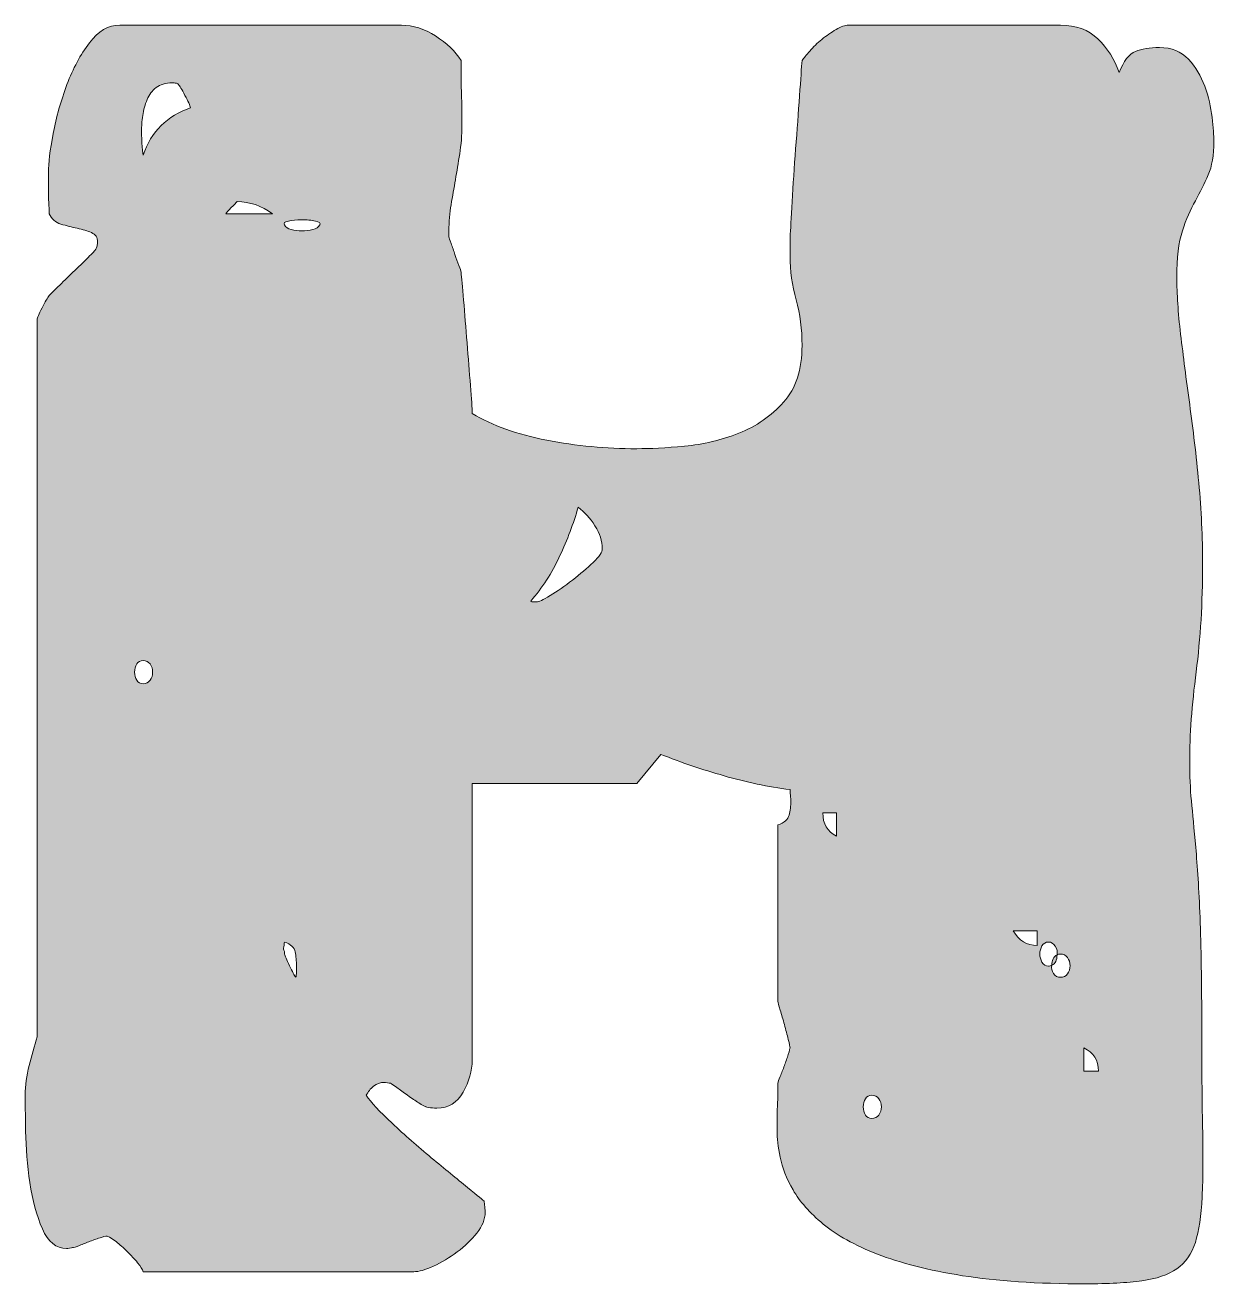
# Model space of a CAD drawing. Header units: inches. Extents: x 148 to 931, y -935 to -145.
# Drawn here: x 322.1 to 473.4, y -306.5 to -146.1 of the extents above; entities that cross this region are included whole.
import ezdxf

# ---------------------------------------------------------------- set-up
doc = ezdxf.new("R2010")
doc.units = ezdxf.units.IN
doc.header["$MEASUREMENT"] = 0
doc.layers.add('Layer 1', color=7, linetype='Continuous')

# ---------------------------------------------------------------- blocks, each defined once
blk = doc.blocks.new('block 6')
at = {"layer": 'Layer 1', "true_color": 0x040404}
h = blk.add_hatch(color=18, dxfattribs=at)
h.dxf.hatch_style = 2
edge = h.paths.add_edge_path()
edge.add_spline(control_points=[(367.82, -280.83), (367.3, -280.83), (366.85, -281), (366.45, -281.33), (366.04, -281.65), (365.73, -282.04), (365.51, -282.48), (366.1, -283.36), (367.19, -284.55), (368.8, -286.04), (370.41, -287.54), (372.07, -289), (373.79, -290.43), (375.51, -291.86), (377.05, -293.12), (378.4, -294.21), (379.75, -295.31), (380.47, -295.9), (380.54, -295.97), (380.54, -296.12), (380.56, -296.35), (380.6, -296.68), (380.63, -297.01), (380.65, -297.25), (380.65, -297.4), (380.65, -298.27), (380.3, -299.15), (379.61, -300.03), (378.91, -300.91), (378.07, -301.71), (377.09, -302.44), (376.1, -303.17), (375.09, -303.77), (374.07, -304.25), (373.04, -304.73), (372.2, -304.96), (371.55, -304.96), (371.55, -304.96), (337.1, -304.96), (337.1, -304.96), (337.03, -304.67), (336.79, -304.29), (336.39, -303.81), (335.99, -303.34), (335.55, -302.86), (335.08, -302.39), (334.6, -301.91), (334.12, -301.49), (333.65, -301.12), (333.17, -300.76), (332.83, -300.54), (332.61, -300.47), (332.53, -300.4), (332.26, -300.43), (331.79, -300.58), (331.31, -300.72), (330.83, -300.89), (330.36, -301.07), (329.88, -301.25), (329.43, -301.44), (328.99, -301.62), (328.55, -301.8), (328.26, -301.89), (328.11, -301.89), (328.04, -301.89), (327.91, -301.91), (327.73, -301.95), (327.54, -301.99), (327.41, -302), (327.34, -302), (326.03, -302), (325, -301.16), (324.27, -299.48), (323.54, -297.8), (323.01, -295.84), (322.68, -293.61), (322.35, -291.38), (322.17, -289.19), (322.13, -287.03), (322.1, -284.87), (322.08, -283.36), (322.08, -282.48), (322.08, -281.23), (322.24, -279.97), (322.57, -278.69), (322.9, -277.41), (323.25, -276.19), (323.61, -275.02), (323.61, -275.02), (323.61, -183.65), (323.61, -183.65), (323.61, -183.43), (323.81, -182.94), (324.22, -182.17), (324.62, -181.4), (324.93, -180.87), (325.15, -180.58), (325.29, -180.43), (325.66, -180.07), (326.25, -179.48), (326.83, -178.9), (327.47, -178.28), (328.16, -177.62), (328.86, -176.96), (329.5, -176.34), (330.08, -175.75), (330.67, -175.17), (331, -174.8), (331.07, -174.66), (331.14, -174.59), (331.2, -174.46), (331.24, -174.27), (331.27, -174.09), (331.29, -173.93), (331.29, -173.78), (331.29, -173.2), (331.03, -172.79), (330.52, -172.57), (330.01, -172.35), (329.41, -172.17), (328.71, -172.02), (328.02, -171.88), (327.32, -171.69), (326.63, -171.48), (325.93, -171.26), (325.44, -170.82), (325.15, -170.16), (325.15, -169.94), (325.13, -169.59), (325.09, -169.12), (325.06, -168.64), (325.04, -168.11), (325.04, -167.53), (325.04, -166.94), (325.04, -166.41), (325.04, -165.94), (325.04, -165.46), (325.04, -165.11), (325.04, -164.89), (325.04, -163.73), (325.24, -162.08), (325.64, -159.96), (326.04, -157.84), (326.63, -155.75), (327.4, -153.71), (328.16, -151.66), (329.11, -149.89), (330.25, -148.39), (331.38, -146.89), (332.68, -146.14), (334.14, -146.14), (334.14, -146.14), (370.01, -146.14), (370.01, -146.14), (371.47, -146.14), (372.92, -146.6), (374.34, -147.51), (375.77, -148.43), (376.85, -149.47), (377.58, -150.63), (377.58, -150.93), (377.58, -151.48), (377.58, -152.28), (377.58, -153.09), (377.6, -153.93), (377.63, -154.8), (377.67, -155.68), (377.69, -156.5), (377.69, -157.27), (377.69, -158.04), (377.69, -158.57), (377.69, -158.86), (377.69, -160.18), (377.6, -161.4), (377.41, -162.54), (377.23, -163.67), (377.05, -164.77), (376.87, -165.83), (376.68, -166.89), (376.5, -167.95), (376.32, -169.01), (376.13, -170.07), (376.04, -171.18), (376.04, -172.35), (376.04, -172.35), (376.04, -173.12), (376.04, -173.12), (376.04, -173.2), (376.13, -173.47), (376.32, -173.94), (376.5, -174.42), (376.66, -174.89), (376.81, -175.37), (376.96, -175.85), (377.12, -176.3), (377.3, -176.74), (377.49, -177.18), (377.58, -177.47), (377.58, -177.62), (377.65, -178.28), (377.76, -179.47), (377.91, -181.18), (378.05, -182.9), (378.2, -184.71), (378.35, -186.61), (378.49, -188.52), (378.64, -190.32), (378.79, -192.04), (378.93, -193.76), (379, -194.95), (379, -195.61), (381.56, -197.14), (384.72, -198.28), (388.49, -199.01), (392.26, -199.74), (396.08, -200.1), (399.95, -200.1), (401.64, -200.1), (403.67, -199.99), (406.04, -199.78), (408.42, -199.55), (410.72, -199.01), (412.95, -198.13), (415.18, -197.25), (417.08, -195.93), (418.66, -194.18), (420.23, -192.43), (421.01, -190.01), (421.01, -186.94), (421.01, -184.9), (420.76, -182.96), (420.25, -181.13), (419.73, -179.3), (419.48, -177.44), (419.48, -175.53), (419.48, -175.53), (419.48, -173.12), (419.48, -173.12), (419.55, -172.24), (419.64, -170.74), (419.75, -168.62), (419.86, -166.5), (420.01, -164.25), (420.19, -161.88), (420.37, -159.5), (420.54, -157.25), (420.69, -155.13), (420.83, -153.01), (420.94, -151.51), (421.01, -150.63), (421.23, -150.34), (421.56, -149.94), (422, -149.43), (422.44, -148.92), (422.95, -148.43), (423.54, -147.95), (424.12, -147.47), (424.72, -147.05), (425.35, -146.69), (425.97, -146.32), (426.5, -146.14), (426.94, -146.14), (426.94, -146.14), (453.92, -146.14), (453.92, -146.14), (455.89, -146.14), (457.48, -146.72), (458.69, -147.89), (459.9, -149.06), (460.79, -150.49), (461.38, -152.17), (461.96, -150.71), (462.66, -149.81), (463.46, -149.48), (464.27, -149.15), (465.29, -148.99), (466.53, -148.99), (468.07, -148.99), (469.29, -149.48), (470.21, -150.47), (471.12, -151.46), (471.82, -152.61), (472.29, -153.93), (472.77, -155.24), (473.08, -156.56), (473.22, -157.88), (473.37, -159.19), (473.44, -160.22), (473.44, -160.95), (473.44, -162.7), (473.21, -164.13), (472.73, -165.22), (472.25, -166.32), (471.71, -167.42), (471.09, -168.51), (470.46, -169.61), (469.92, -170.89), (469.44, -172.35), (468.96, -173.82), (468.73, -175.79), (468.73, -178.28), (468.73, -180.32), (468.89, -182.74), (469.22, -185.52), (469.55, -188.3), (469.93, -191.27), (470.37, -194.45), (470.81, -197.64), (471.2, -200.96), (471.53, -204.44), (471.85, -207.91), (472.02, -211.37), (472.02, -214.8), (472.02, -219.7), (471.74, -224.27), (471.2, -228.51), (470.65, -232.75), (470.37, -236.59), (470.37, -240.03), (470.37, -241.71), (470.44, -243.36), (470.59, -244.97), (470.74, -246.57), (470.92, -248.55), (471.14, -250.89), (471.36, -253.23), (471.54, -256.21), (471.69, -259.83), (471.83, -263.45), (471.91, -268.15), (471.91, -273.92), (471.91, -278.82), (471.94, -283.03), (472.02, -286.54), (472.09, -290.05), (472.07, -293.01), (471.96, -295.42), (471.85, -297.83), (471.56, -299.77), (471.09, -301.23), (470.61, -302.7), (469.82, -303.81), (468.73, -304.58), (467.63, -305.35), (466.15, -305.86), (464.29, -306.12), (462.42, -306.37), (460.02, -306.5), (457.1, -306.5), (450.96, -306.5), (445.73, -306.15), (441.42, -305.46), (437.1, -304.76), (433.5, -303.85), (430.61, -302.72), (427.72, -301.58), (425.42, -300.3), (423.7, -298.88), (421.98, -297.45), (420.7, -296.01), (419.86, -294.54), (419.02, -293.08), (418.47, -291.69), (418.22, -290.38), (417.96, -289.06), (417.83, -287.93), (417.83, -286.98), (417.83, -286.61), (417.83, -286.1), (417.83, -285.44), (417.83, -284.78), (417.85, -284.12), (417.89, -283.46), (417.93, -282.81), (417.94, -282.24), (417.94, -281.77), (417.94, -281.29), (417.94, -281.02), (417.94, -280.94), (417.94, -280.8), (418.03, -280.5), (418.22, -280.07), (418.4, -279.63), (418.58, -279.17), (418.76, -278.69), (418.95, -278.22), (419.11, -277.74), (419.26, -277.27), (419.41, -276.79), (419.48, -276.52), (419.48, -276.44), (419.48, -276.3), (419.41, -275.93), (419.26, -275.35), (419.11, -274.76), (418.95, -274.14), (418.76, -273.48), (418.58, -272.82), (418.4, -272.21), (418.22, -271.62), (418.03, -271.04), (417.94, -270.67), (417.94, -270.52), (417.94, -270.52), (417.94, -248.04), (417.94, -248.04), (418.75, -247.75), (419.22, -247.32), (419.37, -246.78), (419.51, -246.23), (419.59, -245.62), (419.59, -244.97), (419.59, -244.82), (419.57, -244.58), (419.53, -244.25), (419.5, -243.92), (419.48, -243.69), (419.48, -243.54), (416.7, -243.17), (413.9, -242.59), (411.09, -241.78), (408.27, -240.98), (405.58, -240.07), (403.03, -239.04), (403.03, -239.04), (399.95, -242.77), (399.95, -242.77), (399.95, -242.77), (379, -242.77), (379, -242.77), (379, -242.77), (379, -277.98), (379, -277.98), (379, -279.37), (378.62, -280.74), (377.85, -282.09), (377.09, -283.45), (375.97, -284.12), (374.51, -284.12), (374.36, -284.12), (374.09, -284.11), (373.69, -284.07), (373.28, -284.03), (373.08, -283.98), (373.08, -283.9), (372.93, -283.9), (372.64, -283.76), (372.2, -283.46), (371.77, -283.17), (371.29, -282.85), (370.78, -282.48), (370.26, -282.11), (369.81, -281.78), (369.41, -281.49), (369, -281.2), (368.73, -281.02), (368.58, -280.94), (368.51, -280.94), (368.38, -280.93), (368.2, -280.89), (368.02, -280.85), (367.89, -280.83), (367.82, -280.83)], knot_values=[0, 0, 0, 0, 1, 1, 1, 2, 2, 2, 3, 3, 3, 4, 4, 4, 5, 5, 5, 6, 6, 6, 7, 7, 7, 8, 8, 8, 9, 9, 9, 10, 10, 10, 11, 11, 11, 12, 12, 12, 13, 13, 13, 14, 14, 14, 15, 15, 15, 16, 16, 16, 17, 17, 17, 18, 18, 18, 19, 19, 19, 20, 20, 20, 21, 21, 21, 22, 22, 22, 23, 23, 23, 24, 24, 24, 25, 25, 25, 26, 26, 26, 27, 27, 27, 28, 28, 28, 29, 29, 29, 30, 30, 30, 31, 31, 31, 32, 32, 32, 33, 33, 33, 34, 34, 34, 35, 35, 35, 36, 36, 36, 37, 37, 37, 38, 38, 38, 39, 39, 39, 40, 40, 40, 41, 41, 41, 42, 42, 42, 43, 43, 43, 44, 44, 44, 45, 45, 45, 46, 46, 46, 47, 47, 47, 48, 48, 48, 49, 49, 49, 50, 50, 50, 51, 51, 51, 52, 52, 52, 53, 53, 53, 54, 54, 54, 55, 55, 55, 56, 56, 56, 57, 57, 57, 58, 58, 58, 59, 59, 59, 60, 60, 60, 61, 61, 61, 62, 62, 62, 63, 63, 63, 64, 64, 64, 65, 65, 65, 66, 66, 66, 67, 67, 67, 68, 68, 68, 69, 69, 69, 70, 70, 70, 71, 71, 71, 72, 72, 72, 73, 73, 73, 74, 74, 74, 75, 75, 75, 76, 76, 76, 77, 77, 77, 78, 78, 78, 79, 79, 79, 80, 80, 80, 81, 81, 81, 82, 82, 82, 83, 83, 83, 84, 84, 84, 85, 85, 85, 86, 86, 86, 87, 87, 87, 88, 88, 88, 89, 89, 89, 90, 90, 90, 91, 91, 91, 92, 92, 92, 93, 93, 93, 94, 94, 94, 95, 95, 95, 96, 96, 96, 97, 97, 97, 98, 98, 98, 99, 99, 99, 100, 100, 100, 101, 101, 101, 102, 102, 102, 103, 103, 103, 104, 104, 104, 105, 105, 105, 106, 106, 106, 107, 107, 107, 108, 108, 108, 109, 109, 109, 110, 110, 110, 111, 111, 111, 112, 112, 112, 113, 113, 113, 114, 114, 114, 115, 115, 115, 116, 116, 116, 117, 117, 117, 118, 118, 118, 119, 119, 119, 120, 120, 120, 121, 121, 121, 122, 122, 122, 123, 123, 123, 124, 124, 124, 125, 125, 125, 126, 126, 126, 127, 127, 127, 128, 128, 128, 129, 129, 129, 130, 130, 130, 131, 131, 131, 132, 132, 132, 133, 133, 133, 134, 134, 134, 135, 135, 135, 136, 136, 136, 137, 137, 137, 138, 138, 138, 139, 139, 139, 140, 140, 140, 141, 141, 141, 142, 142, 142, 143, 143, 143, 144, 144, 144, 145, 145, 145, 146, 146, 146, 147, 147, 147, 148, 148, 148, 149, 149, 149, 150, 150, 150, 151, 151, 151, 152, 152, 152, 153, 153, 153, 154, 154, 154, 154], degree=3, periodic=1)
edge = h.paths.add_edge_path()
edge.add_spline(control_points=[(337.1, -230.05), (337.47, -230.05), (337.76, -229.9), (337.98, -229.61), (338.2, -229.32), (338.31, -228.97), (338.31, -228.57), (338.31, -228.17), (338.2, -227.82), (337.98, -227.52), (337.76, -227.23), (337.47, -227.09), (337.1, -227.09), (336.74, -227.09), (336.46, -227.23), (336.28, -227.52), (336.1, -227.82), (336.01, -228.17), (336.01, -228.57), (336.01, -228.97), (336.1, -229.32), (336.28, -229.61), (336.46, -229.9), (336.74, -230.05), (337.1, -230.05)], knot_values=[0, 0, 0, 0, 1, 1, 1, 2, 2, 2, 3, 3, 3, 4, 4, 4, 5, 5, 5, 6, 6, 6, 7, 7, 7, 8, 8, 8, 8], degree=3, periodic=1)
edge = h.paths.add_edge_path()
edge.add_spline(control_points=[(336.89, -159.63), (336.89, -159.85), (336.9, -160.34), (336.94, -161.11), (336.98, -161.88), (337.03, -162.41), (337.1, -162.7), (338.13, -159.7), (340.14, -157.69), (343.14, -156.67), (343.06, -156.38), (342.82, -155.84), (342.42, -155.08), (342.02, -154.31), (341.75, -153.85), (341.6, -153.71), (341.6, -153.64), (341.51, -153.58), (341.33, -153.54), (341.14, -153.51), (340.98, -153.49), (340.83, -153.49), (339.96, -153.49), (339.26, -153.69), (338.75, -154.09), (338.24, -154.49), (337.85, -155.01), (337.6, -155.63), (337.34, -156.25), (337.16, -156.93), (337.05, -157.65), (336.94, -158.39), (336.89, -159.04), (336.89, -159.63)], knot_values=[0, 0, 0, 0, 1, 1, 1, 2, 2, 2, 3, 3, 3, 4, 4, 4, 5, 5, 5, 6, 6, 6, 7, 7, 7, 8, 8, 8, 9, 9, 9, 10, 10, 10, 11, 11, 11, 11], degree=3, periodic=1)
edge = h.paths.add_edge_path()
edge.add_spline(control_points=[(353.56, -170.16), (352.17, -169.14), (350.67, -168.62), (349.06, -168.62), (348.91, -168.77), (348.66, -169.03), (348.29, -169.39), (347.92, -169.76), (347.71, -170.01), (347.63, -170.16), (347.63, -170.16), (353.56, -170.16), (353.56, -170.16)], knot_values=[0, 0, 0, 0, 1, 1, 1, 2, 2, 2, 3, 3, 3, 4, 4, 4, 4], degree=3, periodic=1)
edge = h.paths.add_edge_path()
edge.add_spline(control_points=[(354.98, -263.72), (354.98, -263.94), (355.02, -264.09), (355.09, -264.16), (355.09, -264.31), (355.09, -264.42), (355.09, -264.49), (355.17, -264.71), (355.38, -265.2), (355.75, -265.97), (356.12, -266.74), (356.37, -267.23), (356.52, -267.45), (356.59, -267.31), (356.63, -267.07), (356.63, -266.74), (356.63, -266.41), (356.63, -266.17), (356.63, -266.03), (356.63, -265.37), (356.57, -264.76), (356.46, -264.22), (356.36, -263.67), (355.9, -263.25), (355.09, -262.95), (355.09, -263.03), (355.07, -263.16), (355.04, -263.34), (355, -263.52), (354.98, -263.65), (354.98, -263.72)], knot_values=[0, 0, 0, 0, 1, 1, 1, 2, 2, 2, 3, 3, 3, 4, 4, 4, 5, 5, 5, 6, 6, 6, 7, 7, 7, 8, 8, 8, 9, 9, 9, 10, 10, 10, 10], degree=3, periodic=1)
edge = h.paths.add_edge_path()
edge.add_spline(control_points=[(359.59, -171.59), (359.74, -171.37), (359.55, -171.2), (359.04, -171.09), (358.53, -170.98), (357.94, -170.93), (357.29, -170.93), (356.63, -170.93), (356.06, -170.98), (355.59, -171.09), (355.11, -171.2), (354.94, -171.37), (355.09, -171.59), (355.24, -171.88), (355.53, -172.08), (355.97, -172.19), (356.41, -172.3), (356.85, -172.35), (357.29, -172.35), (357.8, -172.35), (358.27, -172.3), (358.71, -172.19), (359.15, -172.08), (359.44, -171.88), (359.59, -171.59)], knot_values=[0, 0, 0, 0, 1, 1, 1, 2, 2, 2, 3, 3, 3, 4, 4, 4, 5, 5, 5, 6, 6, 6, 7, 7, 7, 8, 8, 8, 8], degree=3, periodic=1)
edge = h.paths.add_edge_path()
edge.add_spline(control_points=[(392.5, -207.56), (391.91, -209.61), (391.12, -211.69), (390.14, -213.81), (389.15, -215.94), (387.92, -217.84), (386.46, -219.52), (386.53, -219.59), (386.66, -219.63), (386.85, -219.63), (387.03, -219.63), (387.16, -219.63), (387.23, -219.63), (387.45, -219.63), (388.02, -219.35), (388.93, -218.81), (389.84, -218.26), (390.79, -217.6), (391.78, -216.83), (392.77, -216.06), (393.65, -215.31), (394.42, -214.58), (395.18, -213.85), (395.57, -213.27), (395.57, -212.83), (395.57, -211.88), (395.26, -210.91), (394.64, -209.92), (394.01, -208.93), (393.3, -208.15), (392.5, -207.56)], knot_values=[0, 0, 0, 0, 1, 1, 1, 2, 2, 2, 3, 3, 3, 4, 4, 4, 5, 5, 5, 6, 6, 6, 7, 7, 7, 8, 8, 8, 9, 9, 9, 10, 10, 10, 10], degree=3, periodic=1)
edge = h.paths.add_edge_path()
edge.add_spline(control_points=[(423.65, -246.5), (423.65, -247.89), (424.23, -248.88), (425.4, -249.46), (425.4, -249.46), (425.4, -246.5), (425.4, -246.5), (425.4, -246.5), (423.65, -246.5), (423.65, -246.5)], knot_values=[0, 0, 0, 0, 1, 1, 1, 2, 2, 2, 3, 3, 3, 3], degree=3, periodic=1)
edge = h.paths.add_edge_path()
edge.add_spline(control_points=[(429.9, -282.48), (429.53, -282.48), (429.26, -282.62), (429.08, -282.92), (428.89, -283.21), (428.8, -283.56), (428.8, -283.96), (428.8, -284.36), (428.89, -284.71), (429.08, -285), (429.26, -285.29), (429.53, -285.44), (429.9, -285.44), (430.26, -285.44), (430.56, -285.29), (430.78, -285), (431, -284.71), (431.11, -284.36), (431.11, -283.96), (431.11, -283.56), (431, -283.21), (430.78, -282.92), (430.56, -282.62), (430.26, -282.48), (429.9, -282.48)], knot_values=[0, 0, 0, 0, 1, 1, 1, 2, 2, 2, 3, 3, 3, 4, 4, 4, 5, 5, 5, 6, 6, 6, 7, 7, 7, 8, 8, 8, 8], degree=3, periodic=1)
edge = h.paths.add_edge_path()
edge.add_spline(control_points=[(450.96, -261.53), (450.96, -261.53), (447.89, -261.53), (447.89, -261.53), (448.62, -262.77), (449.64, -263.39), (450.96, -263.39), (450.96, -263.39), (450.96, -261.53), (450.96, -261.53)], knot_values=[0, 0, 0, 0, 1, 1, 1, 2, 2, 2, 3, 3, 3, 3], degree=3, periodic=1)
edge = h.paths.add_edge_path()
edge.add_spline(control_points=[(452.82, -265.92), (452.75, -266.28), (452.82, -266.63), (453.04, -266.96), (453.26, -267.29), (453.55, -267.45), (453.92, -267.45), (454.29, -267.45), (454.58, -267.31), (454.8, -267.01), (455.02, -266.72), (455.13, -266.37), (455.13, -265.97), (455.13, -265.57), (455.02, -265.22), (454.8, -264.93), (454.58, -264.64), (454.29, -264.49), (453.92, -264.49), (453.7, -264.49), (453.55, -264.53), (453.48, -264.6), (453.55, -264.23), (453.48, -263.87), (453.26, -263.5), (453.04, -263.14), (452.75, -262.95), (452.39, -262.95), (452.02, -262.95), (451.74, -263.12), (451.56, -263.45), (451.38, -263.78), (451.29, -264.13), (451.29, -264.49), (451.29, -264.86), (451.38, -265.2), (451.56, -265.53), (451.74, -265.86), (452.02, -266.03), (452.39, -266.03), (452.46, -266.03), (452.53, -266.01), (452.6, -265.97), (452.68, -265.94), (452.75, -265.92), (452.82, -265.92)], knot_values=[0, 0, 0, 0, 1, 1, 1, 2, 2, 2, 3, 3, 3, 4, 4, 4, 5, 5, 5, 6, 6, 6, 7, 7, 7, 8, 8, 8, 9, 9, 9, 10, 10, 10, 11, 11, 11, 12, 12, 12, 13, 13, 13, 14, 14, 14, 15, 15, 15, 15], degree=3, periodic=1)
edge = h.paths.add_edge_path()
edge.add_spline(control_points=[(453.48, -264.6), (453.48, -265.26), (453.26, -265.7), (452.82, -265.92), (452.82, -265.62), (452.88, -265.35), (452.99, -265.09), (453.1, -264.84), (453.26, -264.67), (453.48, -264.6)], knot_values=[0, 0, 0, 0, 1, 1, 1, 2, 2, 2, 3, 3, 3, 3], degree=3, periodic=1)
edge = h.paths.add_edge_path()
edge.add_spline(control_points=[(458.75, -279.41), (458.75, -278.02), (458.12, -277.03), (456.88, -276.44), (456.88, -276.44), (456.88, -279.41), (456.88, -279.41), (456.88, -279.41), (458.75, -279.41), (458.75, -279.41)], knot_values=[0, 0, 0, 0, 1, 1, 1, 2, 2, 2, 3, 3, 3, 3], degree=3, periodic=1)
at = {"layer": 'Layer 1', "lineweight": 0}
for points, knots in [([(367.82, -280.83), (367.3, -280.83), (366.85, -281), (366.45, -281.33), (366.04, -281.65), (365.73, -282.04), (365.51, -282.48), (366.1, -283.36), (367.19, -284.55), (368.8, -286.04), (370.41, -287.54), (372.07, -289), (373.79, -290.43), (375.51, -291.86), (377.05, -293.12), (378.4, -294.21), (379.75, -295.31), (380.47, -295.9), (380.54, -295.97), (380.54, -296.12), (380.56, -296.35), (380.6, -296.68), (380.63, -297.01), (380.65, -297.25), (380.65, -297.4), (380.65, -298.27), (380.3, -299.15), (379.61, -300.03), (378.91, -300.91), (378.07, -301.71), (377.09, -302.44), (376.1, -303.17), (375.09, -303.77), (374.07, -304.25), (373.04, -304.73), (372.2, -304.96), (371.55, -304.96), (371.55, -304.96), (337.1, -304.96), (337.1, -304.96), (337.03, -304.67), (336.79, -304.29), (336.39, -303.81), (335.99, -303.34), (335.55, -302.86), (335.08, -302.39), (334.6, -301.91), (334.12, -301.49), (333.65, -301.12), (333.17, -300.76), (332.83, -300.54), (332.61, -300.47), (332.53, -300.4), (332.26, -300.43), (331.79, -300.58), (331.31, -300.72), (330.83, -300.89), (330.36, -301.07), (329.88, -301.25), (329.43, -301.44), (328.99, -301.62), (328.55, -301.8), (328.26, -301.89), (328.11, -301.89), (328.04, -301.89), (327.91, -301.91), (327.73, -301.95), (327.54, -301.99), (327.41, -302), (327.34, -302), (326.03, -302), (325, -301.16), (324.27, -299.48), (323.54, -297.8), (323.01, -295.84), (322.68, -293.61), (322.35, -291.38), (322.17, -289.19), (322.13, -287.03), (322.1, -284.87), (322.08, -283.36), (322.08, -282.48), (322.08, -281.23), (322.24, -279.97), (322.57, -278.69), (322.9, -277.41), (323.25, -276.19), (323.61, -275.02), (323.61, -275.02), (323.61, -183.65), (323.61, -183.65), (323.61, -183.43), (323.81, -182.94), (324.22, -182.17), (324.62, -181.4), (324.93, -180.87), (325.15, -180.58), (325.29, -180.43), (325.66, -180.07), (326.25, -179.48), (326.83, -178.9), (327.47, -178.28), (328.16, -177.62), (328.86, -176.96), (329.5, -176.34), (330.08, -175.75), (330.67, -175.17), (331, -174.8), (331.07, -174.66), (331.14, -174.59), (331.2, -174.46), (331.24, -174.27), (331.27, -174.09), (331.29, -173.93), (331.29, -173.78), (331.29, -173.2), (331.03, -172.79), (330.52, -172.57), (330.01, -172.35), (329.41, -172.17), (328.71, -172.02), (328.02, -171.88), (327.32, -171.69), (326.63, -171.48), (325.93, -171.26), (325.44, -170.82), (325.15, -170.16), (325.15, -169.94), (325.13, -169.59), (325.09, -169.12), (325.06, -168.64), (325.04, -168.11), (325.04, -167.53), (325.04, -166.94), (325.04, -166.41), (325.04, -165.94), (325.04, -165.46), (325.04, -165.11), (325.04, -164.89), (325.04, -163.73), (325.24, -162.08), (325.64, -159.96), (326.04, -157.84), (326.63, -155.75), (327.4, -153.71), (328.16, -151.66), (329.11, -149.89), (330.25, -148.39), (331.38, -146.89), (332.68, -146.14), (334.14, -146.14), (334.14, -146.14), (370.01, -146.14), (370.01, -146.14), (371.47, -146.14), (372.92, -146.6), (374.34, -147.51), (375.77, -148.43), (376.85, -149.47), (377.58, -150.63), (377.58, -150.93), (377.58, -151.48), (377.58, -152.28), (377.58, -153.09), (377.6, -153.93), (377.63, -154.8), (377.67, -155.68), (377.69, -156.5), (377.69, -157.27), (377.69, -158.04), (377.69, -158.57), (377.69, -158.86), (377.69, -160.18), (377.6, -161.4), (377.41, -162.54), (377.23, -163.67), (377.05, -164.77), (376.87, -165.83), (376.68, -166.89), (376.5, -167.95), (376.32, -169.01), (376.13, -170.07), (376.04, -171.18), (376.04, -172.35), (376.04, -172.35), (376.04, -173.12), (376.04, -173.12), (376.04, -173.2), (376.13, -173.47), (376.32, -173.94), (376.5, -174.42), (376.66, -174.89), (376.81, -175.37), (376.96, -175.85), (377.12, -176.3), (377.3, -176.74), (377.49, -177.18), (377.58, -177.47), (377.58, -177.62), (377.65, -178.28), (377.76, -179.47), (377.91, -181.18), (378.05, -182.9), (378.2, -184.71), (378.35, -186.61), (378.49, -188.52), (378.64, -190.32), (378.79, -192.04), (378.93, -193.76), (379, -194.95), (379, -195.61), (381.56, -197.14), (384.72, -198.28), (388.49, -199.01), (392.26, -199.74), (396.08, -200.1), (399.95, -200.1), (401.64, -200.1), (403.67, -199.99), (406.04, -199.78), (408.42, -199.55), (410.72, -199.01), (412.95, -198.13), (415.18, -197.25), (417.08, -195.93), (418.66, -194.18), (420.23, -192.43), (421.01, -190.01), (421.01, -186.94), (421.01, -184.9), (420.76, -182.96), (420.25, -181.13), (419.73, -179.3), (419.48, -177.44), (419.48, -175.53), (419.48, -175.53), (419.48, -173.12), (419.48, -173.12), (419.55, -172.24), (419.64, -170.74), (419.75, -168.62), (419.86, -166.5), (420.01, -164.25), (420.19, -161.88), (420.37, -159.5), (420.54, -157.25), (420.69, -155.13), (420.83, -153.01), (420.94, -151.51), (421.01, -150.63), (421.23, -150.34), (421.56, -149.94), (422, -149.43), (422.44, -148.92), (422.95, -148.43), (423.54, -147.95), (424.12, -147.47), (424.72, -147.05), (425.35, -146.69), (425.97, -146.32), (426.5, -146.14), (426.94, -146.14), (426.94, -146.14), (453.92, -146.14), (453.92, -146.14), (455.89, -146.14), (457.48, -146.72), (458.69, -147.89), (459.9, -149.06), (460.79, -150.49), (461.38, -152.17), (461.96, -150.71), (462.66, -149.81), (463.46, -149.48), (464.27, -149.15), (465.29, -148.99), (466.53, -148.99), (468.07, -148.99), (469.29, -149.48), (470.21, -150.47), (471.12, -151.46), (471.82, -152.61), (472.29, -153.93), (472.77, -155.24), (473.08, -156.56), (473.22, -157.88), (473.37, -159.19), (473.44, -160.22), (473.44, -160.95), (473.44, -162.7), (473.21, -164.13), (472.73, -165.22), (472.25, -166.32), (471.71, -167.42), (471.09, -168.51), (470.46, -169.61), (469.92, -170.89), (469.44, -172.35), (468.96, -173.82), (468.73, -175.79), (468.73, -178.28), (468.73, -180.32), (468.89, -182.74), (469.22, -185.52), (469.55, -188.3), (469.93, -191.27), (470.37, -194.45), (470.81, -197.64), (471.2, -200.96), (471.53, -204.44), (471.85, -207.91), (472.02, -211.37), (472.02, -214.8), (472.02, -219.7), (471.74, -224.27), (471.2, -228.51), (470.65, -232.75), (470.37, -236.59), (470.37, -240.03), (470.37, -241.71), (470.44, -243.36), (470.59, -244.97), (470.74, -246.57), (470.92, -248.55), (471.14, -250.89), (471.36, -253.23), (471.54, -256.21), (471.69, -259.83), (471.83, -263.45), (471.91, -268.15), (471.91, -273.92), (471.91, -278.82), (471.94, -283.03), (472.02, -286.54), (472.09, -290.05), (472.07, -293.01), (471.96, -295.42), (471.85, -297.83), (471.56, -299.77), (471.09, -301.23), (470.61, -302.7), (469.82, -303.81), (468.73, -304.58), (467.63, -305.35), (466.15, -305.86), (464.29, -306.12), (462.42, -306.37), (460.02, -306.5), (457.1, -306.5), (450.96, -306.5), (445.73, -306.15), (441.42, -305.46), (437.1, -304.76), (433.5, -303.85), (430.61, -302.72), (427.72, -301.58), (425.42, -300.3), (423.7, -298.88), (421.98, -297.45), (420.7, -296.01), (419.86, -294.54), (419.02, -293.08), (418.47, -291.69), (418.22, -290.38), (417.96, -289.06), (417.83, -287.93), (417.83, -286.98), (417.83, -286.61), (417.83, -286.1), (417.83, -285.44), (417.83, -284.78), (417.85, -284.12), (417.89, -283.46), (417.93, -282.81), (417.94, -282.24), (417.94, -281.77), (417.94, -281.29), (417.94, -281.02), (417.94, -280.94), (417.94, -280.8), (418.03, -280.5), (418.22, -280.07), (418.4, -279.63), (418.58, -279.17), (418.76, -278.69), (418.95, -278.22), (419.11, -277.74), (419.26, -277.27), (419.41, -276.79), (419.48, -276.52), (419.48, -276.44), (419.48, -276.3), (419.41, -275.93), (419.26, -275.35), (419.11, -274.76), (418.95, -274.14), (418.76, -273.48), (418.58, -272.82), (418.4, -272.21), (418.22, -271.62), (418.03, -271.04), (417.94, -270.67), (417.94, -270.52), (417.94, -270.52), (417.94, -248.04), (417.94, -248.04), (418.75, -247.75), (419.22, -247.32), (419.37, -246.78), (419.51, -246.23), (419.59, -245.62), (419.59, -244.97), (419.59, -244.82), (419.57, -244.58), (419.53, -244.25), (419.5, -243.92), (419.48, -243.69), (419.48, -243.54), (416.7, -243.17), (413.9, -242.59), (411.09, -241.78), (408.27, -240.98), (405.58, -240.07), (403.03, -239.04), (403.03, -239.04), (399.95, -242.77), (399.95, -242.77), (399.95, -242.77), (379, -242.77), (379, -242.77), (379, -242.77), (379, -277.98), (379, -277.98), (379, -279.37), (378.62, -280.74), (377.85, -282.09), (377.09, -283.45), (375.97, -284.12), (374.51, -284.12), (374.36, -284.12), (374.09, -284.11), (373.69, -284.07), (373.28, -284.03), (373.08, -283.98), (373.08, -283.9), (372.93, -283.9), (372.64, -283.76), (372.2, -283.46), (371.77, -283.17), (371.29, -282.85), (370.78, -282.48), (370.26, -282.11), (369.81, -281.78), (369.41, -281.49), (369, -281.2), (368.73, -281.02), (368.58, -280.94), (368.51, -280.94), (368.38, -280.93), (368.2, -280.89), (368.02, -280.85), (367.89, -280.83), (367.82, -280.83)], [0, 0, 0, 0, 1, 1, 1, 2, 2, 2, 3, 3, 3, 4, 4, 4, 5, 5, 5, 6, 6, 6, 7, 7, 7, 8, 8, 8, 9, 9, 9, 10, 10, 10, 11, 11, 11, 12, 12, 12, 13, 13, 13, 14, 14, 14, 15, 15, 15, 16, 16, 16, 17, 17, 17, 18, 18, 18, 19, 19, 19, 20, 20, 20, 21, 21, 21, 22, 22, 22, 23, 23, 23, 24, 24, 24, 25, 25, 25, 26, 26, 26, 27, 27, 27, 28, 28, 28, 29, 29, 29, 30, 30, 30, 31, 31, 31, 32, 32, 32, 33, 33, 33, 34, 34, 34, 35, 35, 35, 36, 36, 36, 37, 37, 37, 38, 38, 38, 39, 39, 39, 40, 40, 40, 41, 41, 41, 42, 42, 42, 43, 43, 43, 44, 44, 44, 45, 45, 45, 46, 46, 46, 47, 47, 47, 48, 48, 48, 49, 49, 49, 50, 50, 50, 51, 51, 51, 52, 52, 52, 53, 53, 53, 54, 54, 54, 55, 55, 55, 56, 56, 56, 57, 57, 57, 58, 58, 58, 59, 59, 59, 60, 60, 60, 61, 61, 61, 62, 62, 62, 63, 63, 63, 64, 64, 64, 65, 65, 65, 66, 66, 66, 67, 67, 67, 68, 68, 68, 69, 69, 69, 70, 70, 70, 71, 71, 71, 72, 72, 72, 73, 73, 73, 74, 74, 74, 75, 75, 75, 76, 76, 76, 77, 77, 77, 78, 78, 78, 79, 79, 79, 80, 80, 80, 81, 81, 81, 82, 82, 82, 83, 83, 83, 84, 84, 84, 85, 85, 85, 86, 86, 86, 87, 87, 87, 88, 88, 88, 89, 89, 89, 90, 90, 90, 91, 91, 91, 92, 92, 92, 93, 93, 93, 94, 94, 94, 95, 95, 95, 96, 96, 96, 97, 97, 97, 98, 98, 98, 99, 99, 99, 100, 100, 100, 101, 101, 101, 102, 102, 102, 103, 103, 103, 104, 104, 104, 105, 105, 105, 106, 106, 106, 107, 107, 107, 108, 108, 108, 109, 109, 109, 110, 110, 110, 111, 111, 111, 112, 112, 112, 113, 113, 113, 114, 114, 114, 115, 115, 115, 116, 116, 116, 117, 117, 117, 118, 118, 118, 119, 119, 119, 120, 120, 120, 121, 121, 121, 122, 122, 122, 123, 123, 123, 124, 124, 124, 125, 125, 125, 126, 126, 126, 127, 127, 127, 128, 128, 128, 129, 129, 129, 130, 130, 130, 131, 131, 131, 132, 132, 132, 133, 133, 133, 134, 134, 134, 135, 135, 135, 136, 136, 136, 137, 137, 137, 138, 138, 138, 139, 139, 139, 140, 140, 140, 141, 141, 141, 142, 142, 142, 143, 143, 143, 144, 144, 144, 145, 145, 145, 146, 146, 146, 147, 147, 147, 148, 148, 148, 149, 149, 149, 150, 150, 150, 151, 151, 151, 152, 152, 152, 153, 153, 153, 154, 154, 154, 154]), ([(336.89, -159.63), (336.89, -159.85), (336.9, -160.34), (336.94, -161.11), (336.98, -161.88), (337.03, -162.41), (337.1, -162.7), (338.13, -159.7), (340.14, -157.69), (343.14, -156.67), (343.06, -156.38), (342.82, -155.84), (342.42, -155.08), (342.02, -154.31), (341.75, -153.85), (341.6, -153.71), (341.6, -153.64), (341.51, -153.58), (341.33, -153.54), (341.14, -153.51), (340.98, -153.49), (340.83, -153.49), (339.96, -153.49), (339.26, -153.69), (338.75, -154.09), (338.24, -154.49), (337.85, -155.01), (337.6, -155.63), (337.34, -156.25), (337.16, -156.93), (337.05, -157.65), (336.94, -158.39), (336.89, -159.04), (336.89, -159.63)], [0, 0, 0, 0, 1, 1, 1, 2, 2, 2, 3, 3, 3, 4, 4, 4, 5, 5, 5, 6, 6, 6, 7, 7, 7, 8, 8, 8, 9, 9, 9, 10, 10, 10, 11, 11, 11, 11]), ([(353.56, -170.16), (352.17, -169.14), (350.67, -168.62), (349.06, -168.62), (348.91, -168.77), (348.66, -169.03), (348.29, -169.39), (347.92, -169.76), (347.71, -170.01), (347.63, -170.16), (347.63, -170.16), (353.56, -170.16), (353.56, -170.16)], [0, 0, 0, 0, 1, 1, 1, 2, 2, 2, 3, 3, 3, 4, 4, 4, 4]), ([(359.59, -171.59), (359.74, -171.37), (359.55, -171.2), (359.04, -171.09), (358.53, -170.98), (357.94, -170.93), (357.29, -170.93), (356.63, -170.93), (356.06, -170.98), (355.59, -171.09), (355.11, -171.2), (354.94, -171.37), (355.09, -171.59), (355.24, -171.88), (355.53, -172.08), (355.97, -172.19), (356.41, -172.3), (356.85, -172.35), (357.29, -172.35), (357.8, -172.35), (358.27, -172.3), (358.71, -172.19), (359.15, -172.08), (359.44, -171.88), (359.59, -171.59)], [0, 0, 0, 0, 1, 1, 1, 2, 2, 2, 3, 3, 3, 4, 4, 4, 5, 5, 5, 6, 6, 6, 7, 7, 7, 8, 8, 8, 8]), ([(392.5, -207.56), (391.91, -209.61), (391.12, -211.69), (390.14, -213.81), (389.15, -215.94), (387.92, -217.84), (386.46, -219.52), (386.53, -219.59), (386.66, -219.63), (386.85, -219.63), (387.03, -219.63), (387.16, -219.63), (387.23, -219.63), (387.45, -219.63), (388.02, -219.35), (388.93, -218.81), (389.84, -218.26), (390.79, -217.6), (391.78, -216.83), (392.77, -216.06), (393.65, -215.31), (394.42, -214.58), (395.18, -213.85), (395.57, -213.27), (395.57, -212.83), (395.57, -211.88), (395.26, -210.91), (394.64, -209.92), (394.01, -208.93), (393.3, -208.15), (392.5, -207.56)], [0, 0, 0, 0, 1, 1, 1, 2, 2, 2, 3, 3, 3, 4, 4, 4, 5, 5, 5, 6, 6, 6, 7, 7, 7, 8, 8, 8, 9, 9, 9, 10, 10, 10, 10]), ([(337.1, -230.05), (337.47, -230.05), (337.76, -229.9), (337.98, -229.61), (338.2, -229.32), (338.31, -228.97), (338.31, -228.57), (338.31, -228.17), (338.2, -227.82), (337.98, -227.52), (337.76, -227.23), (337.47, -227.09), (337.1, -227.09), (336.74, -227.09), (336.46, -227.23), (336.28, -227.52), (336.1, -227.82), (336.01, -228.17), (336.01, -228.57), (336.01, -228.97), (336.1, -229.32), (336.28, -229.61), (336.46, -229.9), (336.74, -230.05), (337.1, -230.05)], [0, 0, 0, 0, 1, 1, 1, 2, 2, 2, 3, 3, 3, 4, 4, 4, 5, 5, 5, 6, 6, 6, 7, 7, 7, 8, 8, 8, 8]), ([(423.65, -246.5), (423.65, -247.89), (424.23, -248.88), (425.4, -249.46), (425.4, -249.46), (425.4, -246.5), (425.4, -246.5), (425.4, -246.5), (423.65, -246.5), (423.65, -246.5)], [0, 0, 0, 0, 1, 1, 1, 2, 2, 2, 3, 3, 3, 3]), ([(354.98, -263.72), (354.98, -263.94), (355.02, -264.09), (355.09, -264.16), (355.09, -264.31), (355.09, -264.42), (355.09, -264.49), (355.17, -264.71), (355.38, -265.2), (355.75, -265.97), (356.12, -266.74), (356.37, -267.23), (356.52, -267.45), (356.59, -267.31), (356.63, -267.07), (356.63, -266.74), (356.63, -266.41), (356.63, -266.17), (356.63, -266.03), (356.63, -265.37), (356.57, -264.76), (356.46, -264.22), (356.36, -263.67), (355.9, -263.25), (355.09, -262.95), (355.09, -263.03), (355.07, -263.16), (355.04, -263.34), (355, -263.52), (354.98, -263.65), (354.98, -263.72)], [0, 0, 0, 0, 1, 1, 1, 2, 2, 2, 3, 3, 3, 4, 4, 4, 5, 5, 5, 6, 6, 6, 7, 7, 7, 8, 8, 8, 9, 9, 9, 10, 10, 10, 10]), ([(450.96, -261.53), (450.96, -261.53), (447.89, -261.53), (447.89, -261.53), (448.62, -262.77), (449.64, -263.39), (450.96, -263.39), (450.96, -263.39), (450.96, -261.53), (450.96, -261.53)], [0, 0, 0, 0, 1, 1, 1, 2, 2, 2, 3, 3, 3, 3]), ([(452.82, -265.92), (452.75, -266.28), (452.82, -266.63), (453.04, -266.96), (453.26, -267.29), (453.55, -267.45), (453.92, -267.45), (454.29, -267.45), (454.58, -267.31), (454.8, -267.01), (455.02, -266.72), (455.13, -266.37), (455.13, -265.97), (455.13, -265.57), (455.02, -265.22), (454.8, -264.93), (454.58, -264.64), (454.29, -264.49), (453.92, -264.49), (453.7, -264.49), (453.55, -264.53), (453.48, -264.6), (453.55, -264.23), (453.48, -263.87), (453.26, -263.5), (453.04, -263.14), (452.75, -262.95), (452.39, -262.95), (452.02, -262.95), (451.74, -263.12), (451.56, -263.45), (451.38, -263.78), (451.29, -264.13), (451.29, -264.49), (451.29, -264.86), (451.38, -265.2), (451.56, -265.53), (451.74, -265.86), (452.02, -266.03), (452.39, -266.03), (452.46, -266.03), (452.53, -266.01), (452.6, -265.97), (452.68, -265.94), (452.75, -265.92), (452.82, -265.92)], [0, 0, 0, 0, 1, 1, 1, 2, 2, 2, 3, 3, 3, 4, 4, 4, 5, 5, 5, 6, 6, 6, 7, 7, 7, 8, 8, 8, 9, 9, 9, 10, 10, 10, 11, 11, 11, 12, 12, 12, 13, 13, 13, 14, 14, 14, 15, 15, 15, 15]), ([(453.48, -264.6), (453.48, -265.26), (453.26, -265.7), (452.82, -265.92), (452.82, -265.62), (452.88, -265.35), (452.99, -265.09), (453.1, -264.84), (453.26, -264.67), (453.48, -264.6)], [0, 0, 0, 0, 1, 1, 1, 2, 2, 2, 3, 3, 3, 3]), ([(458.75, -279.41), (458.75, -278.02), (458.12, -277.03), (456.88, -276.44), (456.88, -276.44), (456.88, -279.41), (456.88, -279.41), (456.88, -279.41), (458.75, -279.41), (458.75, -279.41)], [0, 0, 0, 0, 1, 1, 1, 2, 2, 2, 3, 3, 3, 3]), ([(429.9, -282.48), (429.53, -282.48), (429.26, -282.62), (429.08, -282.92), (428.89, -283.21), (428.8, -283.56), (428.8, -283.96), (428.8, -284.36), (428.89, -284.71), (429.08, -285), (429.26, -285.29), (429.53, -285.44), (429.9, -285.44), (430.26, -285.44), (430.56, -285.29), (430.78, -285), (431, -284.71), (431.11, -284.36), (431.11, -283.96), (431.11, -283.56), (431, -283.21), (430.78, -282.92), (430.56, -282.62), (430.26, -282.48), (429.9, -282.48)], [0, 0, 0, 0, 1, 1, 1, 2, 2, 2, 3, 3, 3, 4, 4, 4, 5, 5, 5, 6, 6, 6, 7, 7, 7, 8, 8, 8, 8])]:
    blk.add_open_spline(points, degree=3, knots=knots, dxfattribs=at)
blk = doc.blocks.new('block 2')
at = {"layer": 'Layer 1'}
blk.add_blockref('block 6', (0, 0), dxfattribs=at)

msp = doc.modelspace()

# ---------------------------------------------------------------- block references
at = {"layer": 'Layer 1'}
msp.add_blockref('block 2', (0, 0), dxfattribs=at)

doc.saveas('drawing.dxf')
